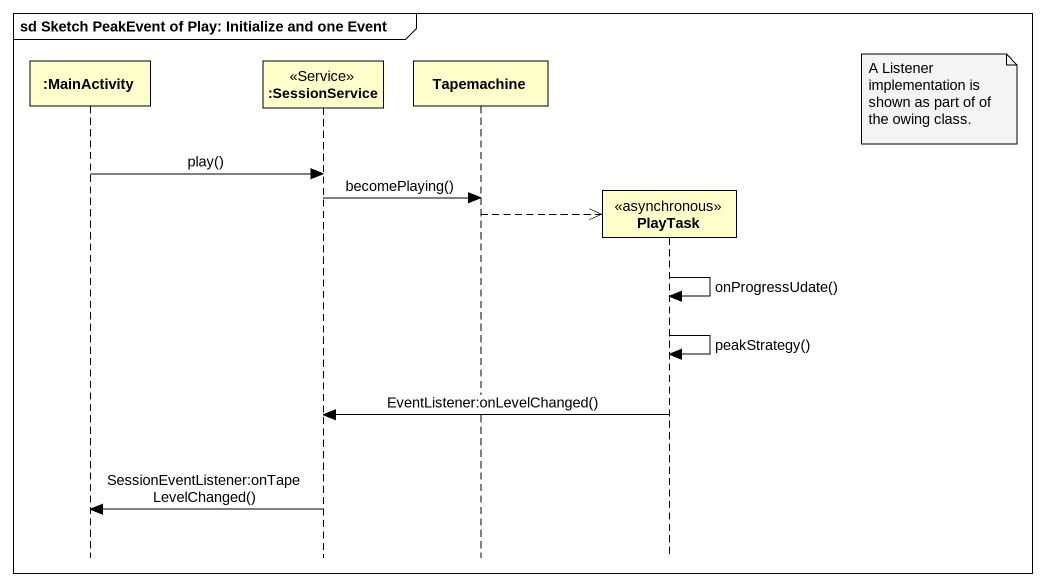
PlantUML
@startuml
mainframe sd Sketch PeakEvent of Play: Initialize and one Event
hide footbox
participant ":MainActivity" as MainActivity
participant ":SessionService" as SessionService <<Service>>
participant Tapemachine
participant PlayTask <<asynchronous>>

note right of PlayTask : A Listener implementation is shown as part of of the owing class.
MainActivity -> SessionService : play()
SessionService -> Tapemachine : becomePlaying()
Tapemachine -->> PlayTask **
PlayTask -> PlayTask : onProgressUdate()
PlayTask -> PlayTask : peakStrategy()
PlayTask -> SessionService : EventListener:onLevelChanged()
SessionService -> MainActivity : SessionEventListener:onTapeLevelChanged()
@enduml
